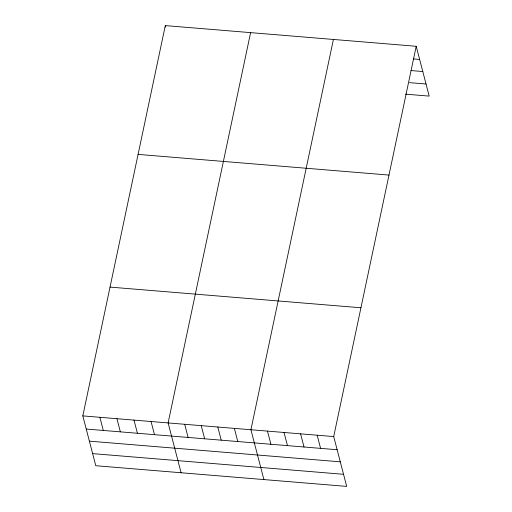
<?xml version="1.0" encoding="UTF-8"?>
<svg xmlns="http://www.w3.org/2000/svg" width="512" height="512" viewBox="0 0 512 512"><rect width="100%" height="100%" fill="white"/><g stroke="black" fill="none" stroke-linecap="round" stroke-linejoin="round"><path stroke-width="0.77" d="M416.211 46.278L333.715 436.57L346.694 486.4L95.789 465.722L82.81 415.891L165.306 25.6L416.211 46.278L429.19 96.109L405.536 94.157M250.611 32.634L168.115 422.925L181.094 472.749M333.414 39.456L250.918 429.747L263.898 479.578M413.331 58.912L419.642 59.437M410.963 70.56L422.79 71.539M409.478 82.643L426.042 84.006M138.08 154.394L388.986 175.078M110.035 287.098L360.941 307.776M82.81 415.891L333.715 436.57M86.234 429.043L337.146 449.728M89.389 441.146L340.294 461.83M92.634 453.619L343.546 474.298M317.158 435.206L320.582 448.358M300.595 433.843L304.026 446.995M284.038 432.474L287.462 445.632M165.306 25.6L165.709 27.149M267.475 431.11L270.906 444.269M234.355 428.384L237.786 441.536M217.798 427.014L221.222 440.173M201.235 425.651L204.666 438.803M184.678 424.288L188.102 437.44M151.053 421.517L154.483 434.669M133.997 420.109L137.421 433.267M116.934 418.701L120.358 431.859M99.872 417.299L103.296 430.451"/></g></svg>
